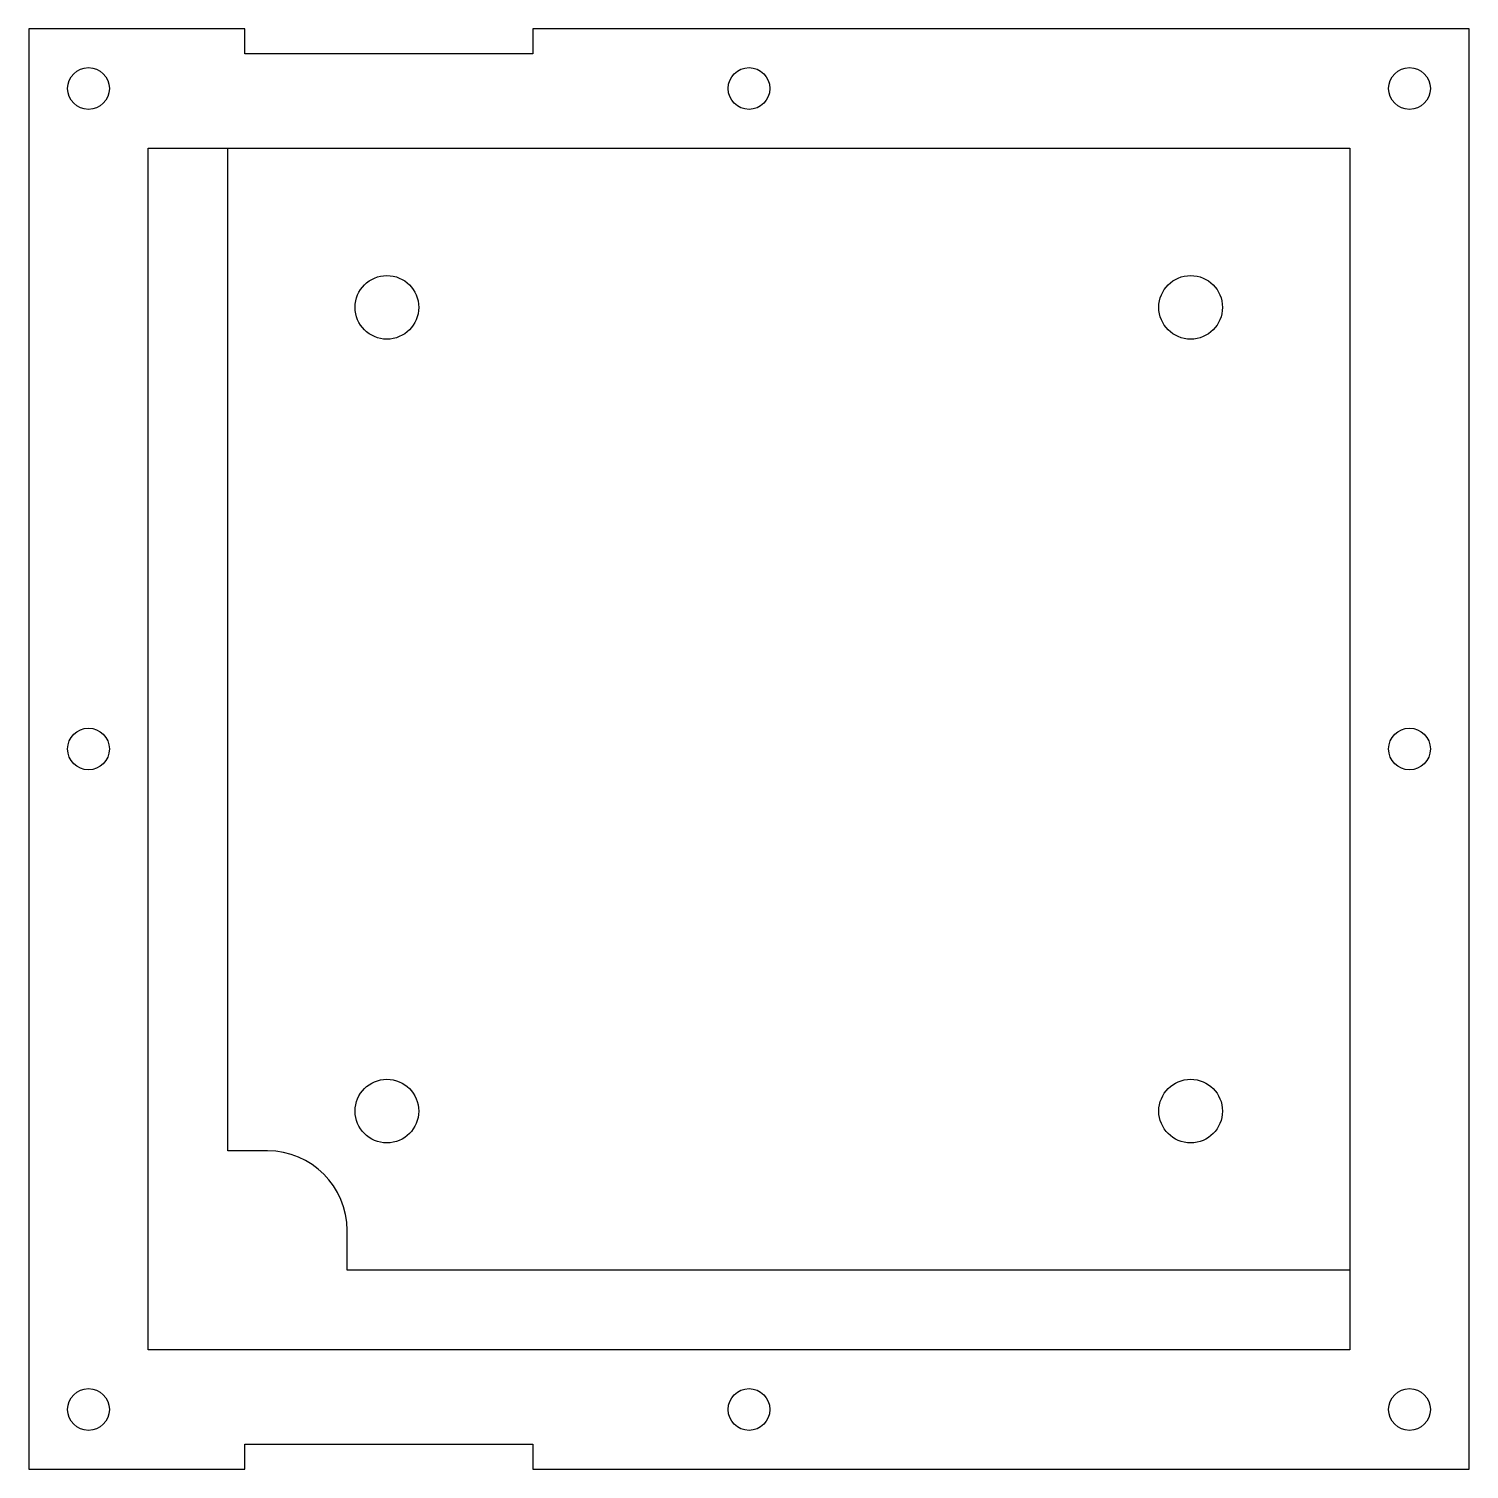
# Model space of a CAD drawing. Header units: millimetres. Extents: x -91 to 91, y -91 to 90.
import ezdxf

# ---------------------------------------------------------------- set-up
doc = ezdxf.new("R2010")
doc.units = ezdxf.units.MM
doc.layers.get('0').update_dxf_attribs({"lineweight": 25, "true_color": 0xffffff})

msp = doc.modelspace()

# ---------------------------------------------------------------- linework, layer by layer
for p, q in [((-63.35, 90.5), (-90.5, 90.5)), ((-90.5, 90.5), (-90.5, -90.5)), ((-63.35, 87.35), (-63.35, 90.5)), ((90.5, 90.5), (-27.15, 90.5)), ((-27.15, 90.5), (-27.15, 87.35)), ((90.5, -90.5), (90.5, 90.5)), ((-27.15, 87.35), (-63.35, 87.35)), ((-75.5, 75.5), (75.5, 75.5)), ((-75.5, -75.5), (-75.5, 75.5)), ((-65.5, -50.5), (-65.5, 75.5)), ((75.5, 75.5), (75.5, -75.5)), ((-60.5, -50.5), (-65.5, -50.5)), ((-50.5, -65.5), (-50.5, -60.5)), ((75.5, -65.5), (-50.5, -65.5)), ((75.5, -75.5), (-75.5, -75.5)), ((-63.35, -90.5), (-63.35, -87.35)), ((-63.35, -87.35), (-27.15, -87.35)), ((-27.15, -87.35), (-27.15, -90.5)), ((-90.5, -90.5), (-63.35, -90.5)), ((-27.15, -90.5), (90.5, -90.5))]:
    msp.add_line(p, q)
for centre, radius in [((-83, 83), 2.62), ((0, 83), 2.62), ((83, 83), 2.62), ((-45.5, 55.5), 4), ((55.5, 55.5), 4), ((-83, 0), 2.62), ((83, 0), 2.62), ((-45.5, -45.5), 4), ((55.5, -45.5), 4), ((-83, -83), 2.62), ((0, -83), 2.62), ((83, -83), 2.62)]:
    msp.add_circle(centre, radius)
msp.add_arc((-60.5, -60.5), 10, 0, 90)

doc.saveas('drawing.dxf')
